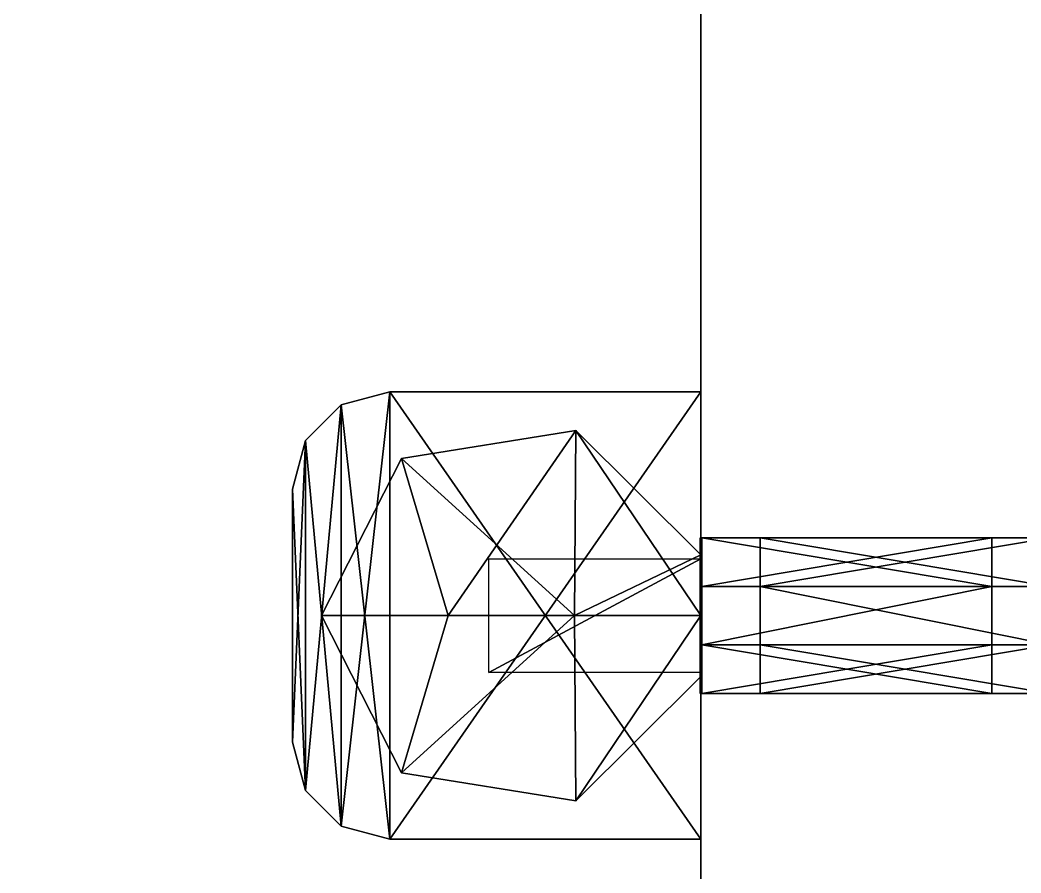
# Model space of a CAD drawing. Extents: x 0 to 4956, y -4930 to 0.
# Drawn here: x 1355 to 1406.5, y -194.8 to -151 of the extents above; entities that cross this region are included whole.
import ezdxf

# ---------------------------------------------------------------- set-up
doc = ezdxf.new("R2010")
doc.units = 0
for name, color, linetype in [('LAYER0', 7, 'CONTINUOUS'), ('LAYER755', 7, 'CONTINUOUS'), ('LAYER756', 7, 'CONTINUOUS'), ('LAYER773', 7, 'CONTINUOUS'), ('LAYER780', 7, 'CONTINUOUS'), ('LAYER781', 254, 'CONTINUOUS'), ('LAYER787', 7, 'CONTINUOUS'), ('LAYER794', 7, 'CONTINUOUS'), ('LAYER795', 254, 'CONTINUOUS'), ('LAYER805', 254, 'CONTINUOUS'), ('LAYER819', 254, 'CONTINUOUS'), ('LAYER87', 9, 'CONTINUOUS')]:
    doc.layers.add(name, color=color, linetype=linetype)

msp = doc.modelspace()

# ---------------------------------------------------------------- linework, layer by layer
at = {"layer": 'LAYER0', "invisible_edges": 1}
for points in [[(4956, 0), (0, -4930), (0, 0), (4956, 0)], [(4956, -4930, 5), (0, 0, 5), (0, -4930, 5), (4956, -4930, 5)], [(0, 0, 5), (4956, -4930, 5), (4956, 0, 5), (0, 0, 5)], [(0, -4930), (4956, 0), (4956, -4930), (0, -4930)]]:
    msp.add_3dface(points, dxfattribs=at)
at = {"layer": 'LAYER755', "invisible_edges": 1}
for points in [[(1390, -120, 104), (1408, -510, 104), (1390, -510, 104), (1390, -120, 104)], [(1408, -510, 104), (1390, -120, 104), (1408, -120, 104), (1408, -510, 104)], [(1408, -120, 760), (1390, -510, 760), (1408, -510, 760), (1408, -120, 760)], [(1390, -510, 760), (1408, -120, 760), (1390, -120, 760), (1390, -510, 760)], [(1390, -510, 760), (1390, -120, 104), (1390, -510, 104), (1390, -510, 760)], [(1390, -120, 104), (1390, -510, 760), (1390, -120, 760), (1390, -120, 104)]]:
    msp.add_3dface(points, dxfattribs=at)
at = {"layer": 'LAYER756', "invisible_edges": 1}
for points in [[(2250, -120, 86), (726, -510, 86), (726, -120, 86), (2250, -120, 86)], [(726, -510, 86), (2250, -120, 86), (2250, -510, 86), (726, -510, 86)], [(2250, -510, 104), (726, -120, 104), (726, -510, 104), (2250, -510, 104)], [(726, -120, 104), (2250, -510, 104), (2250, -120, 104), (726, -120, 104)]]:
    msp.add_3dface(points, dxfattribs=at)
at = {"layer": 'LAYER773', "invisible_edges": 1}
for points in [[(726, -144.6001, 540), (1390, -490, 540), (1390, -144.6001, 540), (726, -144.6001, 540)], [(1390, -490, 540), (726, -144.6001, 540), (726, -490, 540), (1390, -490, 540)], [(726, -490, 522), (1390, -144.6001, 522), (1390, -490, 522), (726, -490, 522)], [(1390, -144.6001, 522), (726, -490, 522), (726, -144.6001, 522), (1390, -144.6001, 522)], [(1390, -144.6001, 522), (1390, -490, 540), (1390, -490, 522), (1390, -144.6001, 522)], [(1390, -490, 540), (1390, -144.6001, 522), (1390, -144.6001, 540), (1390, -490, 540)]]:
    msp.add_3dface(points, dxfattribs=at)
at = {"layer": 'LAYER780'}
for points in [[(1371.5, -170.77, 522), (1374, -170.1001, 522), (1371.5, -170.77, 520.01), (1371.5, -170.77, 522)], [(1371.5, -170.77, 520.01), (1374, -170.1001, 522), (1374, -170.1001, 520.01), (1371.5, -170.77, 520.01)], [(1374, -193.1001, 520.01), (1371.5, -170.77, 520.01), (1374, -170.1001, 520.01), (1374, -193.1001, 520.01)], [(1371.5, -170.77, 522), (1374, -193.1001, 522), (1374, -170.1001, 522), (1371.5, -170.77, 522)], [(1374, -193.1001, 520.01), (1374, -170.1001, 520.01), (1371.5, -192.4302, 520.01), (1374, -193.1001, 520.01)], [(1371.5, -192.4302, 520.01), (1374, -170.1001, 520.01), (1371.5, -170.77, 520.01), (1371.5, -192.4302, 520.01)], [(1374, -193.1001, 522), (1374, -170.1001, 522), (1371.5, -192.4302, 522), (1374, -193.1001, 522)], [(1371.5, -192.4302, 522), (1374, -170.1001, 522), (1371.5, -170.77, 522), (1371.5, -192.4302, 522)], [(1371.5, -170.77, 520.01), (1371.5, -170.77, 522), (1374, -170.1001, 520.01), (1371.5, -170.77, 520.01)], [(1374, -170.1001, 520.01), (1371.5, -170.77, 522), (1374, -170.1001, 522), (1374, -170.1001, 520.01)], [(1390, -193.1001, 520.01), (1374, -193.1001, 520.01), (1390, -170.1001, 520.01), (1390, -193.1001, 520.01)], [(1390, -170.1001, 520.01), (1374, -193.1001, 520.01), (1374, -170.1001, 520.01), (1390, -170.1001, 520.01)], [(1390, -193.1001, 522), (1374, -193.1001, 522), (1390, -170.1001, 522), (1390, -193.1001, 522)], [(1390, -170.1001, 522), (1374, -193.1001, 522), (1374, -170.1001, 522), (1390, -170.1001, 522)], [(1374, -170.1001, 520.01), (1390, -170.1001, 520.01), (1374, -170.1001, 522), (1374, -170.1001, 520.01)], [(1374, -170.1001, 522), (1390, -170.1001, 520.01), (1390, -170.1001, 522), (1374, -170.1001, 522)], [(1374, -170.1001, 520.01), (1390, -170.1001, 520.01), (1374, -193.1001, 520.01), (1374, -170.1001, 520.01)], [(1374, -193.1001, 520.01), (1390, -170.1001, 520.01), (1390, -193.1001, 520.01), (1374, -193.1001, 520.01)], [(1374, -170.1001, 520.01), (1374, -170.1001, 522), (1390, -170.1001, 520.01), (1374, -170.1001, 520.01)], [(1390, -170.1001, 520.01), (1374, -170.1001, 522), (1390, -170.1001, 522), (1390, -170.1001, 520.01)], [(1374, -193.1001, 522), (1390, -193.1001, 522), (1374, -170.1001, 522), (1374, -193.1001, 522)], [(1374, -170.1001, 522), (1390, -193.1001, 522), (1390, -170.1001, 522), (1374, -170.1001, 522)], [(1390, -170.1001, 520.01), (1390, -170.1001, 522), (1390, -193.1001, 520.01), (1390, -170.1001, 520.01)], [(1390, -193.1001, 520.01), (1390, -170.1001, 522), (1390, -193.1001, 522), (1390, -193.1001, 520.01)], [(1390, -193.1001, 520.01), (1390, -193.1001, 522), (1390, -170.1001, 520.01), (1390, -193.1001, 520.01)], [(1390, -170.1001, 520.01), (1390, -193.1001, 522), (1390, -170.1001, 522), (1390, -170.1001, 520.01)], [(1369.67, -172.6001, 522), (1371.5, -170.77, 522), (1369.67, -172.6001, 520.01), (1369.67, -172.6001, 522)], [(1369.67, -172.6001, 520.01), (1371.5, -170.77, 522), (1371.5, -170.77, 520.01), (1369.67, -172.6001, 520.01)], [(1369.67, -172.6001, 520.01), (1371.5, -170.77, 520.01), (1369.67, -190.6001, 520.01), (1369.67, -172.6001, 520.01)], [(1369.67, -190.6001, 520.01), (1371.5, -170.77, 520.01), (1371.5, -192.4302, 520.01), (1369.67, -190.6001, 520.01)], [(1369.67, -172.6001, 522), (1371.5, -192.4302, 522), (1371.5, -170.77, 522), (1369.67, -172.6001, 522)], [(1371.5, -192.4302, 520.01), (1371.5, -170.77, 520.01), (1369.67, -190.6001, 520.01), (1371.5, -192.4302, 520.01)], [(1369.67, -190.6001, 520.01), (1371.5, -170.77, 520.01), (1369.67, -172.6001, 520.01), (1369.67, -190.6001, 520.01)], [(1371.5, -192.4302, 522), (1371.5, -170.77, 522), (1369.67, -190.6001, 522), (1371.5, -192.4302, 522)], [(1369.67, -190.6001, 522), (1371.5, -170.77, 522), (1369.67, -172.6001, 522), (1369.67, -190.6001, 522)], [(1369.67, -172.6001, 520.01), (1369.67, -172.6001, 522), (1371.5, -170.77, 520.01), (1369.67, -172.6001, 520.01)], [(1371.5, -170.77, 520.01), (1369.67, -172.6001, 522), (1371.5, -170.77, 522), (1371.5, -170.77, 520.01)], [(1371.5, -192.4302, 520.01), (1371.5, -170.77, 520.01), (1374, -193.1001, 520.01), (1371.5, -192.4302, 520.01)], [(1371.5, -192.4302, 522), (1374, -193.1001, 522), (1371.5, -170.77, 522), (1371.5, -192.4302, 522)], [(1374.613, -173.5166, 536), (1377, -181.6001, 536), (1383.569, -172.0825, 536), (1374.613, -173.5166, 536)], [(1374.613, -173.5166, 536), (1383.569, -172.0825, 536), (1374.613, -173.5166, 522), (1374.613, -173.5166, 536)], [(1374.613, -173.5166, 522), (1383.569, -172.0825, 536), (1383.569, -172.0825, 522), (1374.613, -173.5166, 522)], [(1383.569, -172.0825, 522), (1383.569, -172.0825, 536), (1374.613, -173.5166, 522), (1383.569, -172.0825, 522)], [(1374.613, -173.5166, 522), (1383.569, -172.0825, 536), (1374.613, -173.5166, 536), (1374.613, -173.5166, 522)], [(1383.5, -181.6001, 536), (1374.613, -173.5166, 536), (1383.569, -172.0825, 536), (1383.5, -181.6001, 536)], [(1383.569, -172.0825, 536), (1377, -181.6001, 536), (1383.5, -181.6001, 536), (1383.569, -172.0825, 536)], [(1383.569, -172.0825, 536), (1383.5, -181.6001, 536), (1390, -178.4775, 536), (1383.569, -172.0825, 536)], [(1383.5, -181.6001, 536), (1383.569, -172.0825, 536), (1390, -181.6001, 536), (1383.5, -181.6001, 536)], [(1383.569, -172.0825, 536), (1390, -178.4775, 536), (1383.569, -172.0825, 522), (1383.569, -172.0825, 536)], [(1383.569, -172.0825, 522), (1390, -178.4775, 536), (1390, -178.4775, 522), (1383.569, -172.0825, 522)], [(1390, -178.4775, 522), (1390, -178.4775, 536), (1383.569, -172.0825, 522), (1390, -178.4775, 522)], [(1383.569, -172.0825, 522), (1390, -178.4775, 536), (1383.569, -172.0825, 536), (1383.569, -172.0825, 522)], [(1390, -181.6001, 536), (1383.569, -172.0825, 536), (1390, -178.4775, 536), (1390, -181.6001, 536)], [(1369, -175.1001, 522), (1369.67, -172.6001, 522), (1369, -175.1001, 520.01), (1369, -175.1001, 522)], [(1369, -175.1001, 520.01), (1369.67, -172.6001, 522), (1369.67, -172.6001, 520.01), (1369, -175.1001, 520.01)], [(1369, -175.1001, 520.01), (1369.67, -172.6001, 520.01), (1369, -188.1001, 520.01), (1369, -175.1001, 520.01)], [(1369, -188.1001, 520.01), (1369.67, -172.6001, 520.01), (1369.67, -190.6001, 520.01), (1369, -188.1001, 520.01)], [(1369, -175.1001, 522), (1369.67, -190.6001, 522), (1369.67, -172.6001, 522), (1369, -175.1001, 522)], [(1369.67, -190.6001, 520.01), (1369.67, -172.6001, 520.01), (1369, -188.1001, 520.01), (1369.67, -190.6001, 520.01)], [(1369, -188.1001, 520.01), (1369.67, -172.6001, 520.01), (1369, -175.1001, 520.01), (1369, -188.1001, 520.01)], [(1369.67, -190.6001, 522), (1369.67, -172.6001, 522), (1369, -188.1001, 522), (1369.67, -190.6001, 522)], [(1369, -188.1001, 522), (1369.67, -172.6001, 522), (1369, -175.1001, 522), (1369, -188.1001, 522)], [(1369, -175.1001, 520.01), (1369, -175.1001, 522), (1369.67, -172.6001, 520.01), (1369, -175.1001, 520.01)], [(1369.67, -172.6001, 520.01), (1369, -175.1001, 522), (1369.67, -172.6001, 522), (1369.67, -172.6001, 520.01)], [(1369.67, -190.6001, 522), (1371.5, -192.4302, 522), (1369.67, -172.6001, 522), (1369.67, -190.6001, 522)], [(1370.5, -181.6001, 536), (1377, -181.6001, 536), (1374.613, -173.5166, 536), (1370.5, -181.6001, 536)], [(1370.5, -181.6001, 536), (1374.613, -173.5166, 536), (1370.5, -181.6001, 522), (1370.5, -181.6001, 536)], [(1370.5, -181.6001, 522), (1374.613, -173.5166, 536), (1374.613, -173.5166, 522), (1370.5, -181.6001, 522)], [(1374.613, -173.5166, 522), (1374.613, -173.5166, 536), (1370.5, -181.6001, 522), (1374.613, -173.5166, 522)], [(1370.5, -181.6001, 522), (1374.613, -173.5166, 536), (1370.5, -181.6001, 536), (1370.5, -181.6001, 522)], [(1377, -181.6001, 536), (1370.5, -181.6001, 536), (1374.613, -173.5166, 536), (1377, -181.6001, 536)], [(1377, -181.6001, 536), (1374.613, -173.5166, 536), (1383.5, -181.6001, 536), (1377, -181.6001, 536)], [(1369, -188.1001, 522), (1369, -188.1001, 520.01), (1369, -175.1001, 522), (1369, -188.1001, 522)], [(1369, -175.1001, 522), (1369, -188.1001, 520.01), (1369, -175.1001, 520.01), (1369, -175.1001, 522)], [(1369, -188.1001, 520.01), (1369, -188.1001, 522), (1369, -175.1001, 520.01), (1369, -188.1001, 520.01)], [(1369, -175.1001, 520.01), (1369, -188.1001, 522), (1369, -175.1001, 522), (1369, -175.1001, 520.01)], [(1369, -188.1001, 522), (1369.67, -190.6001, 522), (1369, -175.1001, 522), (1369, -188.1001, 522)], [(1390, -178.4775, 536), (1383.5, -181.6001, 536), (1390, -181.6001, 536), (1390, -178.4775, 536)], [(1390, -184.7227, 522), (1390, -178.4775, 522), (1390, -184.7227, 536), (1390, -184.7227, 522)], [(1390, -184.7227, 536), (1390, -178.4775, 522), (1390, -178.4775, 536), (1390, -184.7227, 536)], [(1390, -184.7227, 522), (1390, -184.7227, 536), (1390, -178.4775, 522), (1390, -184.7227, 522)], [(1390, -178.4775, 522), (1390, -184.7227, 536), (1390, -178.4775, 536), (1390, -178.4775, 522)], [(1379.092, -178.6802, 520), (1390, -178.6802, 520), (1379.092, -184.52, 520), (1379.092, -178.6802, 520)], [(1379.092, -184.52, 520), (1390, -178.6802, 520), (1390, -184.52, 520), (1379.092, -184.52, 520)], [(1370.5, -181.6001, 536), (1374.613, -189.6836, 536), (1377, -181.6001, 536), (1370.5, -181.6001, 536)], [(1370.5, -181.6001, 522), (1374.613, -189.6836, 522), (1370.5, -181.6001, 536), (1370.5, -181.6001, 522)], [(1370.5, -181.6001, 536), (1374.613, -189.6836, 522), (1374.613, -189.6836, 536), (1370.5, -181.6001, 536)], [(1370.5, -181.6001, 522), (1370.5, -181.6001, 536), (1374.613, -189.6836, 522), (1370.5, -181.6001, 522)], [(1374.613, -189.6836, 522), (1370.5, -181.6001, 536), (1374.613, -189.6836, 536), (1374.613, -189.6836, 522)], [(1377, -181.6001, 536), (1370.5, -181.6001, 536), (1374.613, -189.6836, 536), (1377, -181.6001, 536)], [(1377, -181.6001, 536), (1374.613, -189.6836, 536), (1383.5, -181.6001, 536), (1377, -181.6001, 536)], [(1383.5, -181.6001, 536), (1374.613, -189.6836, 536), (1383.569, -191.1177, 536), (1383.5, -181.6001, 536)], [(1377, -181.6001, 536), (1374.613, -189.6836, 536), (1383.5, -181.6001, 536), (1377, -181.6001, 536)], [(1383.5, -181.6001, 536), (1374.613, -189.6836, 536), (1383.569, -191.1177, 536), (1383.5, -181.6001, 536)], [(1383.5, -181.6001, 536), (1383.569, -191.1177, 536), (1390, -181.6001, 536), (1383.5, -181.6001, 536)], [(1383.5, -181.6001, 536), (1383.569, -191.1177, 536), (1390, -181.6001, 536), (1383.5, -181.6001, 536)], [(1390, -181.6001, 536), (1383.569, -191.1177, 536), (1390, -184.7227, 536), (1390, -181.6001, 536)], [(1390, -181.6001, 536), (1383.569, -191.1177, 536), (1390, -184.7227, 536), (1390, -181.6001, 536)], [(1390, -184.7227, 522), (1390, -184.7227, 536), (1383.569, -191.1177, 522), (1390, -184.7227, 522)], [(1383.569, -191.1177, 522), (1390, -184.7227, 536), (1383.569, -191.1177, 536), (1383.569, -191.1177, 522)], [(1383.569, -191.1177, 522), (1383.569, -191.1177, 536), (1390, -184.7227, 522), (1383.569, -191.1177, 522)], [(1390, -184.7227, 522), (1383.569, -191.1177, 536), (1390, -184.7227, 536), (1390, -184.7227, 522)], [(1369, -188.1001, 520.01), (1369.67, -190.6001, 520.01), (1369, -188.1001, 522), (1369, -188.1001, 520.01)], [(1369, -188.1001, 522), (1369.67, -190.6001, 520.01), (1369.67, -190.6001, 522), (1369, -188.1001, 522)], [(1369, -188.1001, 520.01), (1369, -188.1001, 522), (1369.67, -190.6001, 520.01), (1369, -188.1001, 520.01)], [(1369.67, -190.6001, 520.01), (1369, -188.1001, 522), (1369.67, -190.6001, 522), (1369.67, -190.6001, 520.01)], [(1374.613, -189.6836, 522), (1383.569, -191.1177, 522), (1374.613, -189.6836, 536), (1374.613, -189.6836, 522)], [(1374.613, -189.6836, 536), (1383.569, -191.1177, 522), (1383.569, -191.1177, 536), (1374.613, -189.6836, 536)], [(1374.613, -189.6836, 522), (1374.613, -189.6836, 536), (1383.569, -191.1177, 522), (1374.613, -189.6836, 522)], [(1383.569, -191.1177, 522), (1374.613, -189.6836, 536), (1383.569, -191.1177, 536), (1383.569, -191.1177, 522)], [(1369.67, -190.6001, 520.01), (1371.5, -192.4302, 520.01), (1369.67, -190.6001, 522), (1369.67, -190.6001, 520.01)], [(1369.67, -190.6001, 522), (1371.5, -192.4302, 520.01), (1371.5, -192.4302, 522), (1369.67, -190.6001, 522)], [(1369.67, -190.6001, 520.01), (1369.67, -190.6001, 522), (1371.5, -192.4302, 520.01), (1369.67, -190.6001, 520.01)], [(1371.5, -192.4302, 520.01), (1369.67, -190.6001, 522), (1371.5, -192.4302, 522), (1371.5, -192.4302, 520.01)], [(1371.5, -192.4302, 520.01), (1374, -193.1001, 520.01), (1371.5, -192.4302, 522), (1371.5, -192.4302, 520.01)], [(1371.5, -192.4302, 522), (1374, -193.1001, 520.01), (1374, -193.1001, 522), (1371.5, -192.4302, 522)], [(1371.5, -192.4302, 520.01), (1371.5, -192.4302, 522), (1374, -193.1001, 520.01), (1371.5, -192.4302, 520.01)], [(1374, -193.1001, 520.01), (1371.5, -192.4302, 522), (1374, -193.1001, 522), (1374, -193.1001, 520.01)], [(1390, -193.1001, 520.01), (1390, -193.1001, 522), (1374, -193.1001, 520.01), (1390, -193.1001, 520.01)], [(1374, -193.1001, 520.01), (1390, -193.1001, 522), (1374, -193.1001, 522), (1374, -193.1001, 520.01)], [(1374, -193.1001, 522), (1374, -193.1001, 520.01), (1390, -193.1001, 522), (1374, -193.1001, 522)], [(1390, -193.1001, 522), (1374, -193.1001, 520.01), (1390, -193.1001, 520.01), (1390, -193.1001, 522)]]:
    msp.add_3dface(points, dxfattribs=at)
at = {"layer": 'LAYER781'}
for points in [[(1390.05, -180.1001, 530.8301), (1390.05, -177.6001, 527.5), (1389.95, -180.1001, 530.8301), (1390.05, -180.1001, 530.8301)], [(1389.95, -180.1001, 530.8301), (1390.05, -177.6001, 527.5), (1389.95, -177.6001, 527.5), (1389.95, -180.1001, 530.8301)], [(1390.05, -177.6001, 527.5), (1390.05, -180.1001, 524.1699), (1389.95, -177.6001, 527.5), (1390.05, -177.6001, 527.5)], [(1389.95, -177.6001, 527.5), (1390.05, -180.1001, 524.1699), (1389.95, -180.1001, 524.1699), (1389.95, -177.6001, 527.5)], [(1389.95, -177.6001, 531.5), (1389.95, -177.6001, 523.5), (1389.95, -185.6001, 531.5), (1389.95, -177.6001, 531.5)], [(1389.95, -185.6001, 531.5), (1389.95, -177.6001, 523.5), (1389.95, -185.6001, 523.5), (1389.95, -185.6001, 531.5)], [(1390.05, -185.6001, 523.5), (1389.95, -185.6001, 523.5), (1390.05, -177.6001, 523.5), (1390.05, -185.6001, 523.5)], [(1390.05, -177.6001, 523.5), (1389.95, -185.6001, 523.5), (1389.95, -177.6001, 523.5), (1390.05, -177.6001, 523.5)], [(1390.05, -177.6001, 531.5), (1389.95, -177.6001, 531.5), (1390.05, -185.6001, 531.5), (1390.05, -177.6001, 531.5)], [(1390.05, -185.6001, 531.5), (1389.95, -177.6001, 531.5), (1389.95, -185.6001, 531.5), (1390.05, -185.6001, 531.5)], [(1389.95, -177.6001, 523.5), (1389.95, -177.6001, 531.5), (1390.05, -177.6001, 523.5), (1389.95, -177.6001, 523.5)], [(1390.05, -177.6001, 523.5), (1389.95, -177.6001, 531.5), (1390.05, -177.6001, 531.5), (1390.05, -177.6001, 523.5)], [(1404.95, -180.1001, 530.8301), (1404.95, -177.6001, 527.5), (1390.05, -180.1001, 530.8301), (1404.95, -180.1001, 530.8301)], [(1390.05, -180.1001, 530.8301), (1404.95, -177.6001, 527.5), (1390.05, -177.6001, 527.5), (1390.05, -180.1001, 530.8301)], [(1404.95, -177.6001, 527.5), (1404.95, -180.1001, 524.1699), (1390.05, -177.6001, 527.5), (1404.95, -177.6001, 527.5)], [(1390.05, -177.6001, 527.5), (1404.95, -180.1001, 524.1699), (1390.05, -180.1001, 524.1699), (1390.05, -177.6001, 527.5)], [(1390.05, -185.6001, 531.5), (1390.05, -185.6001, 523.5), (1390.05, -177.6001, 531.5), (1390.05, -185.6001, 531.5)], [(1390.05, -177.6001, 531.5), (1390.05, -185.6001, 523.5), (1390.05, -177.6001, 523.5), (1390.05, -177.6001, 531.5)], [(1404.95, -180.1001, 530.8301), (1404.95, -185.6001, 527.5), (1404.95, -177.6001, 527.5), (1404.95, -180.1001, 530.8301)], [(1404.95, -185.6001, 527.5), (1404.95, -183.1001, 524.1699), (1404.95, -177.6001, 527.5), (1404.95, -185.6001, 527.5)], [(1404.95, -177.6001, 527.5), (1404.95, -183.1001, 524.1699), (1404.95, -180.1001, 524.1699), (1404.95, -177.6001, 527.5)], [(1389.95, -183.1001, 530.8301), (1390.05, -183.1001, 530.8301), (1389.95, -180.1001, 530.8301), (1389.95, -183.1001, 530.8301)], [(1389.95, -180.1001, 530.8301), (1390.05, -183.1001, 530.8301), (1390.05, -180.1001, 530.8301), (1389.95, -180.1001, 530.8301)], [(1390.05, -183.1001, 524.1699), (1389.95, -183.1001, 524.1699), (1390.05, -180.1001, 524.1699), (1390.05, -183.1001, 524.1699)], [(1390.05, -180.1001, 524.1699), (1389.95, -183.1001, 524.1699), (1389.95, -180.1001, 524.1699), (1390.05, -180.1001, 524.1699)], [(1390.05, -180.1001, 530.8301), (1390.05, -183.1001, 530.8301), (1404.95, -180.1001, 530.8301), (1390.05, -180.1001, 530.8301)], [(1404.95, -180.1001, 530.8301), (1390.05, -183.1001, 530.8301), (1404.95, -183.1001, 530.8301), (1404.95, -180.1001, 530.8301)], [(1404.95, -183.1001, 524.1699), (1390.05, -183.1001, 524.1699), (1404.95, -180.1001, 524.1699), (1404.95, -183.1001, 524.1699)], [(1404.95, -180.1001, 524.1699), (1390.05, -183.1001, 524.1699), (1390.05, -180.1001, 524.1699), (1404.95, -180.1001, 524.1699)], [(1404.95, -183.1001, 530.8301), (1404.95, -185.6001, 527.5), (1404.95, -180.1001, 530.8301), (1404.95, -183.1001, 530.8301)], [(1389.95, -183.1001, 530.8301), (1389.95, -185.6001, 527.5), (1390.05, -183.1001, 530.8301), (1389.95, -183.1001, 530.8301)], [(1390.05, -183.1001, 530.8301), (1389.95, -185.6001, 527.5), (1390.05, -185.6001, 527.5), (1390.05, -183.1001, 530.8301)], [(1389.95, -185.6001, 527.5), (1389.95, -183.1001, 524.1699), (1390.05, -185.6001, 527.5), (1389.95, -185.6001, 527.5)], [(1390.05, -185.6001, 527.5), (1389.95, -183.1001, 524.1699), (1390.05, -183.1001, 524.1699), (1390.05, -185.6001, 527.5)], [(1390.05, -183.1001, 530.8301), (1390.05, -185.6001, 527.5), (1404.95, -183.1001, 530.8301), (1390.05, -183.1001, 530.8301)], [(1404.95, -183.1001, 530.8301), (1390.05, -185.6001, 527.5), (1404.95, -185.6001, 527.5), (1404.95, -183.1001, 530.8301)], [(1390.05, -185.6001, 527.5), (1390.05, -183.1001, 524.1699), (1404.95, -185.6001, 527.5), (1390.05, -185.6001, 527.5)], [(1404.95, -185.6001, 527.5), (1390.05, -183.1001, 524.1699), (1404.95, -183.1001, 524.1699), (1404.95, -185.6001, 527.5)], [(1389.95, -185.6001, 531.5), (1389.95, -185.6001, 523.5), (1390.05, -185.6001, 531.5), (1389.95, -185.6001, 531.5)], [(1390.05, -185.6001, 531.5), (1389.95, -185.6001, 523.5), (1390.05, -185.6001, 523.5), (1390.05, -185.6001, 531.5)]]:
    msp.add_3dface(points, dxfattribs=at)
at = {"layer": 'LAYER787', "invisible_edges": 1}
for points in [[(726, -144.6001, 322), (1390, -490, 322), (1390, -144.6001, 322), (726, -144.6001, 322)], [(1390, -490, 322), (726, -144.6001, 322), (726, -490, 322), (1390, -490, 322)], [(726, -490, 304), (1390, -144.6001, 304), (1390, -490, 304), (726, -490, 304)], [(1390, -144.6001, 304), (726, -490, 304), (726, -144.6001, 304), (1390, -144.6001, 304)], [(1390, -144.6001, 304), (1390, -490, 322), (1390, -490, 304), (1390, -144.6001, 304)], [(1390, -490, 322), (1390, -144.6001, 304), (1390, -144.6001, 322), (1390, -490, 322)]]:
    msp.add_3dface(points, dxfattribs=at)
at = {"layer": 'LAYER794'}
for points in [[(1371.5, -170.77, 304), (1374, -170.1001, 304), (1371.5, -170.77, 302.01), (1371.5, -170.77, 304)], [(1371.5, -170.77, 302.01), (1374, -170.1001, 304), (1374, -170.1001, 302.01), (1371.5, -170.77, 302.01)], [(1374, -193.1001, 302.01), (1371.5, -170.77, 302.01), (1374, -170.1001, 302.01), (1374, -193.1001, 302.01)], [(1371.5, -170.77, 304), (1374, -193.1001, 304), (1374, -170.1001, 304), (1371.5, -170.77, 304)], [(1374, -193.1001, 302.01), (1374, -170.1001, 302.01), (1371.5, -192.4302, 302.01), (1374, -193.1001, 302.01)], [(1371.5, -192.4302, 302.01), (1374, -170.1001, 302.01), (1371.5, -170.77, 302.01), (1371.5, -192.4302, 302.01)], [(1374, -193.1001, 304), (1374, -170.1001, 304), (1371.5, -192.4302, 304), (1374, -193.1001, 304)], [(1371.5, -192.4302, 304), (1374, -170.1001, 304), (1371.5, -170.77, 304), (1371.5, -192.4302, 304)], [(1371.5, -170.77, 302.01), (1371.5, -170.77, 304), (1374, -170.1001, 302.01), (1371.5, -170.77, 302.01)], [(1374, -170.1001, 302.01), (1371.5, -170.77, 304), (1374, -170.1001, 304), (1374, -170.1001, 302.01)], [(1390, -193.1001, 302.01), (1374, -193.1001, 302.01), (1390, -170.1001, 302.01), (1390, -193.1001, 302.01)], [(1390, -170.1001, 302.01), (1374, -193.1001, 302.01), (1374, -170.1001, 302.01), (1390, -170.1001, 302.01)], [(1390, -193.1001, 304), (1374, -193.1001, 304), (1390, -170.1001, 304), (1390, -193.1001, 304)], [(1390, -170.1001, 304), (1374, -193.1001, 304), (1374, -170.1001, 304), (1390, -170.1001, 304)], [(1374, -170.1001, 302.01), (1390, -170.1001, 302.01), (1374, -170.1001, 304), (1374, -170.1001, 302.01)], [(1374, -170.1001, 304), (1390, -170.1001, 302.01), (1390, -170.1001, 304), (1374, -170.1001, 304)], [(1374, -170.1001, 302.01), (1390, -170.1001, 302.01), (1374, -193.1001, 302.01), (1374, -170.1001, 302.01)], [(1374, -193.1001, 302.01), (1390, -170.1001, 302.01), (1390, -193.1001, 302.01), (1374, -193.1001, 302.01)], [(1374, -170.1001, 302.01), (1374, -170.1001, 304), (1390, -170.1001, 302.01), (1374, -170.1001, 302.01)], [(1390, -170.1001, 302.01), (1374, -170.1001, 304), (1390, -170.1001, 304), (1390, -170.1001, 302.01)], [(1374, -193.1001, 304), (1390, -193.1001, 304), (1374, -170.1001, 304), (1374, -193.1001, 304)], [(1374, -170.1001, 304), (1390, -193.1001, 304), (1390, -170.1001, 304), (1374, -170.1001, 304)], [(1390, -170.1001, 302.01), (1390, -170.1001, 304), (1390, -193.1001, 302.01), (1390, -170.1001, 302.01)], [(1390, -193.1001, 302.01), (1390, -170.1001, 304), (1390, -193.1001, 304), (1390, -193.1001, 302.01)], [(1390, -193.1001, 302.01), (1390, -193.1001, 304), (1390, -170.1001, 302.01), (1390, -193.1001, 302.01)], [(1390, -170.1001, 302.01), (1390, -193.1001, 304), (1390, -170.1001, 304), (1390, -170.1001, 302.01)], [(1369.67, -172.6001, 304), (1371.5, -170.77, 304), (1369.67, -172.6001, 302.01), (1369.67, -172.6001, 304)], [(1369.67, -172.6001, 302.01), (1371.5, -170.77, 304), (1371.5, -170.77, 302.01), (1369.67, -172.6001, 302.01)], [(1369.67, -172.6001, 302.01), (1371.5, -170.77, 302.01), (1369.67, -190.6001, 302.01), (1369.67, -172.6001, 302.01)], [(1369.67, -190.6001, 302.01), (1371.5, -170.77, 302.01), (1371.5, -192.4302, 302.01), (1369.67, -190.6001, 302.01)], [(1369.67, -172.6001, 304), (1371.5, -192.4302, 304), (1371.5, -170.77, 304), (1369.67, -172.6001, 304)], [(1371.5, -192.4302, 302.01), (1371.5, -170.77, 302.01), (1369.67, -190.6001, 302.01), (1371.5, -192.4302, 302.01)], [(1369.67, -190.6001, 302.01), (1371.5, -170.77, 302.01), (1369.67, -172.6001, 302.01), (1369.67, -190.6001, 302.01)], [(1371.5, -192.4302, 304), (1371.5, -170.77, 304), (1369.67, -190.6001, 304), (1371.5, -192.4302, 304)], [(1369.67, -190.6001, 304), (1371.5, -170.77, 304), (1369.67, -172.6001, 304), (1369.67, -190.6001, 304)], [(1369.67, -172.6001, 302.01), (1369.67, -172.6001, 304), (1371.5, -170.77, 302.01), (1369.67, -172.6001, 302.01)], [(1371.5, -170.77, 302.01), (1369.67, -172.6001, 304), (1371.5, -170.77, 304), (1371.5, -170.77, 302.01)], [(1371.5, -192.4302, 302.01), (1371.5, -170.77, 302.01), (1374, -193.1001, 302.01), (1371.5, -192.4302, 302.01)], [(1371.5, -192.4302, 304), (1374, -193.1001, 304), (1371.5, -170.77, 304), (1371.5, -192.4302, 304)], [(1374.613, -173.5166, 318), (1377, -181.6001, 318), (1383.569, -172.0825, 318), (1374.613, -173.5166, 318)], [(1374.613, -173.5166, 318), (1383.569, -172.0825, 318), (1374.613, -173.5166, 304), (1374.613, -173.5166, 318)], [(1374.613, -173.5166, 304), (1383.569, -172.0825, 318), (1383.569, -172.0825, 304), (1374.613, -173.5166, 304)], [(1383.569, -172.0825, 304), (1383.569, -172.0825, 318), (1374.613, -173.5166, 304), (1383.569, -172.0825, 304)], [(1374.613, -173.5166, 304), (1383.569, -172.0825, 318), (1374.613, -173.5166, 318), (1374.613, -173.5166, 304)], [(1383.5, -181.6001, 318), (1374.613, -173.5166, 318), (1383.569, -172.0825, 318), (1383.5, -181.6001, 318)], [(1383.569, -172.0825, 318), (1377, -181.6001, 318), (1383.5, -181.6001, 318), (1383.569, -172.0825, 318)], [(1383.569, -172.0825, 318), (1383.5, -181.6001, 318), (1390, -178.4775, 318), (1383.569, -172.0825, 318)], [(1383.5, -181.6001, 318), (1383.569, -172.0825, 318), (1390, -181.6001, 318), (1383.5, -181.6001, 318)], [(1383.569, -172.0825, 318), (1390, -178.4775, 318), (1383.569, -172.0825, 304), (1383.569, -172.0825, 318)], [(1383.569, -172.0825, 304), (1390, -178.4775, 318), (1390, -178.4775, 304), (1383.569, -172.0825, 304)], [(1390, -178.4775, 304), (1390, -178.4775, 318), (1383.569, -172.0825, 304), (1390, -178.4775, 304)], [(1383.569, -172.0825, 304), (1390, -178.4775, 318), (1383.569, -172.0825, 318), (1383.569, -172.0825, 304)], [(1390, -181.6001, 318), (1383.569, -172.0825, 318), (1390, -178.4775, 318), (1390, -181.6001, 318)], [(1369, -175.1001, 304), (1369.67, -172.6001, 304), (1369, -175.1001, 302.01), (1369, -175.1001, 304)], [(1369, -175.1001, 302.01), (1369.67, -172.6001, 304), (1369.67, -172.6001, 302.01), (1369, -175.1001, 302.01)], [(1369, -175.1001, 302.01), (1369.67, -172.6001, 302.01), (1369, -188.1001, 302.01), (1369, -175.1001, 302.01)], [(1369, -188.1001, 302.01), (1369.67, -172.6001, 302.01), (1369.67, -190.6001, 302.01), (1369, -188.1001, 302.01)], [(1369, -175.1001, 304), (1369.67, -190.6001, 304), (1369.67, -172.6001, 304), (1369, -175.1001, 304)], [(1369.67, -190.6001, 302.01), (1369.67, -172.6001, 302.01), (1369, -188.1001, 302.01), (1369.67, -190.6001, 302.01)], [(1369, -188.1001, 302.01), (1369.67, -172.6001, 302.01), (1369, -175.1001, 302.01), (1369, -188.1001, 302.01)], [(1369.67, -190.6001, 304), (1369.67, -172.6001, 304), (1369, -188.1001, 304), (1369.67, -190.6001, 304)], [(1369, -188.1001, 304), (1369.67, -172.6001, 304), (1369, -175.1001, 304), (1369, -188.1001, 304)], [(1369, -175.1001, 302.01), (1369, -175.1001, 304), (1369.67, -172.6001, 302.01), (1369, -175.1001, 302.01)], [(1369.67, -172.6001, 302.01), (1369, -175.1001, 304), (1369.67, -172.6001, 304), (1369.67, -172.6001, 302.01)], [(1369.67, -190.6001, 304), (1371.5, -192.4302, 304), (1369.67, -172.6001, 304), (1369.67, -190.6001, 304)], [(1370.5, -181.6001, 318), (1377, -181.6001, 318), (1374.613, -173.5166, 318), (1370.5, -181.6001, 318)], [(1370.5, -181.6001, 318), (1374.613, -173.5166, 318), (1370.5, -181.6001, 304), (1370.5, -181.6001, 318)], [(1370.5, -181.6001, 304), (1374.613, -173.5166, 318), (1374.613, -173.5166, 304), (1370.5, -181.6001, 304)], [(1374.613, -173.5166, 304), (1374.613, -173.5166, 318), (1370.5, -181.6001, 304), (1374.613, -173.5166, 304)], [(1370.5, -181.6001, 304), (1374.613, -173.5166, 318), (1370.5, -181.6001, 318), (1370.5, -181.6001, 304)], [(1377, -181.6001, 318), (1370.5, -181.6001, 318), (1374.613, -173.5166, 318), (1377, -181.6001, 318)], [(1377, -181.6001, 318), (1374.613, -173.5166, 318), (1383.5, -181.6001, 318), (1377, -181.6001, 318)], [(1369, -188.1001, 304), (1369, -188.1001, 302.01), (1369, -175.1001, 304), (1369, -188.1001, 304)], [(1369, -175.1001, 304), (1369, -188.1001, 302.01), (1369, -175.1001, 302.01), (1369, -175.1001, 304)], [(1369, -188.1001, 302.01), (1369, -188.1001, 304), (1369, -175.1001, 302.01), (1369, -188.1001, 302.01)], [(1369, -175.1001, 302.01), (1369, -188.1001, 304), (1369, -175.1001, 304), (1369, -175.1001, 302.01)], [(1369, -188.1001, 304), (1369.67, -190.6001, 304), (1369, -175.1001, 304), (1369, -188.1001, 304)], [(1390, -178.4775, 318), (1383.5, -181.6001, 318), (1390, -181.6001, 318), (1390, -178.4775, 318)], [(1390, -184.7227, 304), (1390, -178.4775, 304), (1390, -184.7227, 318), (1390, -184.7227, 304)], [(1390, -184.7227, 318), (1390, -178.4775, 304), (1390, -178.4775, 318), (1390, -184.7227, 318)], [(1390, -184.7227, 304), (1390, -184.7227, 318), (1390, -178.4775, 304), (1390, -184.7227, 304)], [(1390, -178.4775, 304), (1390, -184.7227, 318), (1390, -178.4775, 318), (1390, -178.4775, 304)], [(1379.092, -178.6802, 302), (1390, -178.6802, 302), (1379.092, -184.52, 302), (1379.092, -178.6802, 302)], [(1379.092, -184.52, 302), (1390, -178.6802, 302), (1390, -184.52, 302), (1379.092, -184.52, 302)], [(1370.5, -181.6001, 318), (1374.613, -189.6836, 318), (1377, -181.6001, 318), (1370.5, -181.6001, 318)], [(1370.5, -181.6001, 304), (1374.613, -189.6836, 304), (1370.5, -181.6001, 318), (1370.5, -181.6001, 304)], [(1370.5, -181.6001, 318), (1374.613, -189.6836, 304), (1374.613, -189.6836, 318), (1370.5, -181.6001, 318)], [(1370.5, -181.6001, 304), (1370.5, -181.6001, 318), (1374.613, -189.6836, 304), (1370.5, -181.6001, 304)], [(1374.613, -189.6836, 304), (1370.5, -181.6001, 318), (1374.613, -189.6836, 318), (1374.613, -189.6836, 304)], [(1377, -181.6001, 318), (1370.5, -181.6001, 318), (1374.613, -189.6836, 318), (1377, -181.6001, 318)], [(1377, -181.6001, 318), (1374.613, -189.6836, 318), (1383.5, -181.6001, 318), (1377, -181.6001, 318)], [(1383.5, -181.6001, 318), (1374.613, -189.6836, 318), (1383.569, -191.1177, 318), (1383.5, -181.6001, 318)], [(1377, -181.6001, 318), (1374.613, -189.6836, 318), (1383.5, -181.6001, 318), (1377, -181.6001, 318)], [(1383.5, -181.6001, 318), (1374.613, -189.6836, 318), (1383.569, -191.1177, 318), (1383.5, -181.6001, 318)], [(1383.5, -181.6001, 318), (1383.569, -191.1177, 318), (1390, -181.6001, 318), (1383.5, -181.6001, 318)], [(1383.5, -181.6001, 318), (1383.569, -191.1177, 318), (1390, -181.6001, 318), (1383.5, -181.6001, 318)], [(1390, -181.6001, 318), (1383.569, -191.1177, 318), (1390, -184.7227, 318), (1390, -181.6001, 318)], [(1390, -181.6001, 318), (1383.569, -191.1177, 318), (1390, -184.7227, 318), (1390, -181.6001, 318)], [(1390, -184.7227, 304), (1390, -184.7227, 318), (1383.569, -191.1177, 304), (1390, -184.7227, 304)], [(1383.569, -191.1177, 304), (1390, -184.7227, 318), (1383.569, -191.1177, 318), (1383.569, -191.1177, 304)], [(1383.569, -191.1177, 304), (1383.569, -191.1177, 318), (1390, -184.7227, 304), (1383.569, -191.1177, 304)], [(1390, -184.7227, 304), (1383.569, -191.1177, 318), (1390, -184.7227, 318), (1390, -184.7227, 304)], [(1369, -188.1001, 302.01), (1369.67, -190.6001, 302.01), (1369, -188.1001, 304), (1369, -188.1001, 302.01)], [(1369, -188.1001, 304), (1369.67, -190.6001, 302.01), (1369.67, -190.6001, 304), (1369, -188.1001, 304)], [(1369, -188.1001, 302.01), (1369, -188.1001, 304), (1369.67, -190.6001, 302.01), (1369, -188.1001, 302.01)], [(1369.67, -190.6001, 302.01), (1369, -188.1001, 304), (1369.67, -190.6001, 304), (1369.67, -190.6001, 302.01)], [(1374.613, -189.6836, 304), (1383.569, -191.1177, 304), (1374.613, -189.6836, 318), (1374.613, -189.6836, 304)], [(1374.613, -189.6836, 318), (1383.569, -191.1177, 304), (1383.569, -191.1177, 318), (1374.613, -189.6836, 318)], [(1374.613, -189.6836, 304), (1374.613, -189.6836, 318), (1383.569, -191.1177, 304), (1374.613, -189.6836, 304)], [(1383.569, -191.1177, 304), (1374.613, -189.6836, 318), (1383.569, -191.1177, 318), (1383.569, -191.1177, 304)], [(1369.67, -190.6001, 302.01), (1371.5, -192.4302, 302.01), (1369.67, -190.6001, 304), (1369.67, -190.6001, 302.01)], [(1369.67, -190.6001, 304), (1371.5, -192.4302, 302.01), (1371.5, -192.4302, 304), (1369.67, -190.6001, 304)], [(1369.67, -190.6001, 302.01), (1369.67, -190.6001, 304), (1371.5, -192.4302, 302.01), (1369.67, -190.6001, 302.01)], [(1371.5, -192.4302, 302.01), (1369.67, -190.6001, 304), (1371.5, -192.4302, 304), (1371.5, -192.4302, 302.01)], [(1371.5, -192.4302, 302.01), (1374, -193.1001, 302.01), (1371.5, -192.4302, 304), (1371.5, -192.4302, 302.01)], [(1371.5, -192.4302, 304), (1374, -193.1001, 302.01), (1374, -193.1001, 304), (1371.5, -192.4302, 304)], [(1371.5, -192.4302, 302.01), (1371.5, -192.4302, 304), (1374, -193.1001, 302.01), (1371.5, -192.4302, 302.01)], [(1374, -193.1001, 302.01), (1371.5, -192.4302, 304), (1374, -193.1001, 304), (1374, -193.1001, 302.01)], [(1390, -193.1001, 302.01), (1390, -193.1001, 304), (1374, -193.1001, 302.01), (1390, -193.1001, 302.01)], [(1374, -193.1001, 302.01), (1390, -193.1001, 304), (1374, -193.1001, 304), (1374, -193.1001, 302.01)], [(1374, -193.1001, 304), (1374, -193.1001, 302.01), (1390, -193.1001, 304), (1374, -193.1001, 304)], [(1390, -193.1001, 304), (1374, -193.1001, 302.01), (1390, -193.1001, 302.01), (1390, -193.1001, 304)]]:
    msp.add_3dface(points, dxfattribs=at)
at = {"layer": 'LAYER795'}
for points in [[(1390.05, -180.1001, 312.8301), (1390.05, -177.6001, 309.5), (1389.95, -180.1001, 312.8301), (1390.05, -180.1001, 312.8301)], [(1389.95, -180.1001, 312.8301), (1390.05, -177.6001, 309.5), (1389.95, -177.6001, 309.5), (1389.95, -180.1001, 312.8301)], [(1390.05, -177.6001, 309.5), (1390.05, -180.1001, 306.1699), (1389.95, -177.6001, 309.5), (1390.05, -177.6001, 309.5)], [(1389.95, -177.6001, 309.5), (1390.05, -180.1001, 306.1699), (1389.95, -180.1001, 306.1699), (1389.95, -177.6001, 309.5)], [(1389.95, -177.6001, 313.5), (1389.95, -177.6001, 305.5), (1389.95, -185.6001, 313.5), (1389.95, -177.6001, 313.5)], [(1389.95, -185.6001, 313.5), (1389.95, -177.6001, 305.5), (1389.95, -185.6001, 305.5), (1389.95, -185.6001, 313.5)], [(1390.05, -185.6001, 305.5), (1389.95, -185.6001, 305.5), (1390.05, -177.6001, 305.5), (1390.05, -185.6001, 305.5)], [(1390.05, -177.6001, 305.5), (1389.95, -185.6001, 305.5), (1389.95, -177.6001, 305.5), (1390.05, -177.6001, 305.5)], [(1390.05, -177.6001, 313.5), (1389.95, -177.6001, 313.5), (1390.05, -185.6001, 313.5), (1390.05, -177.6001, 313.5)], [(1390.05, -185.6001, 313.5), (1389.95, -177.6001, 313.5), (1389.95, -185.6001, 313.5), (1390.05, -185.6001, 313.5)], [(1389.95, -177.6001, 305.5), (1389.95, -177.6001, 313.5), (1390.05, -177.6001, 305.5), (1389.95, -177.6001, 305.5)], [(1390.05, -177.6001, 305.5), (1389.95, -177.6001, 313.5), (1390.05, -177.6001, 313.5), (1390.05, -177.6001, 305.5)], [(1404.95, -180.1001, 312.8301), (1404.95, -177.6001, 309.5), (1390.05, -180.1001, 312.8301), (1404.95, -180.1001, 312.8301)], [(1390.05, -180.1001, 312.8301), (1404.95, -177.6001, 309.5), (1390.05, -177.6001, 309.5), (1390.05, -180.1001, 312.8301)], [(1404.95, -177.6001, 309.5), (1404.95, -180.1001, 306.1699), (1390.05, -177.6001, 309.5), (1404.95, -177.6001, 309.5)], [(1390.05, -177.6001, 309.5), (1404.95, -180.1001, 306.1699), (1390.05, -180.1001, 306.1699), (1390.05, -177.6001, 309.5)], [(1390.05, -185.6001, 313.5), (1390.05, -185.6001, 305.5), (1390.05, -177.6001, 313.5), (1390.05, -185.6001, 313.5)], [(1390.05, -177.6001, 313.5), (1390.05, -185.6001, 305.5), (1390.05, -177.6001, 305.5), (1390.05, -177.6001, 313.5)], [(1404.95, -180.1001, 312.8301), (1404.95, -185.6001, 309.5), (1404.95, -177.6001, 309.5), (1404.95, -180.1001, 312.8301)], [(1404.95, -185.6001, 309.5), (1404.95, -183.1001, 306.1699), (1404.95, -177.6001, 309.5), (1404.95, -185.6001, 309.5)], [(1404.95, -177.6001, 309.5), (1404.95, -183.1001, 306.1699), (1404.95, -180.1001, 306.1699), (1404.95, -177.6001, 309.5)], [(1389.95, -183.1001, 312.8301), (1390.05, -183.1001, 312.8301), (1389.95, -180.1001, 312.8301), (1389.95, -183.1001, 312.8301)], [(1389.95, -180.1001, 312.8301), (1390.05, -183.1001, 312.8301), (1390.05, -180.1001, 312.8301), (1389.95, -180.1001, 312.8301)], [(1390.05, -183.1001, 306.1699), (1389.95, -183.1001, 306.1699), (1390.05, -180.1001, 306.1699), (1390.05, -183.1001, 306.1699)], [(1390.05, -180.1001, 306.1699), (1389.95, -183.1001, 306.1699), (1389.95, -180.1001, 306.1699), (1390.05, -180.1001, 306.1699)], [(1390.05, -180.1001, 312.8301), (1390.05, -183.1001, 312.8301), (1404.95, -180.1001, 312.8301), (1390.05, -180.1001, 312.8301)], [(1404.95, -180.1001, 312.8301), (1390.05, -183.1001, 312.8301), (1404.95, -183.1001, 312.8301), (1404.95, -180.1001, 312.8301)], [(1404.95, -183.1001, 306.1699), (1390.05, -183.1001, 306.1699), (1404.95, -180.1001, 306.1699), (1404.95, -183.1001, 306.1699)], [(1404.95, -180.1001, 306.1699), (1390.05, -183.1001, 306.1699), (1390.05, -180.1001, 306.1699), (1404.95, -180.1001, 306.1699)], [(1404.95, -183.1001, 312.8301), (1404.95, -185.6001, 309.5), (1404.95, -180.1001, 312.8301), (1404.95, -183.1001, 312.8301)], [(1389.95, -183.1001, 312.8301), (1389.95, -185.6001, 309.5), (1390.05, -183.1001, 312.8301), (1389.95, -183.1001, 312.8301)], [(1390.05, -183.1001, 312.8301), (1389.95, -185.6001, 309.5), (1390.05, -185.6001, 309.5), (1390.05, -183.1001, 312.8301)], [(1389.95, -185.6001, 309.5), (1389.95, -183.1001, 306.1699), (1390.05, -185.6001, 309.5), (1389.95, -185.6001, 309.5)], [(1390.05, -185.6001, 309.5), (1389.95, -183.1001, 306.1699), (1390.05, -183.1001, 306.1699), (1390.05, -185.6001, 309.5)], [(1390.05, -183.1001, 312.8301), (1390.05, -185.6001, 309.5), (1404.95, -183.1001, 312.8301), (1390.05, -183.1001, 312.8301)], [(1404.95, -183.1001, 312.8301), (1390.05, -185.6001, 309.5), (1404.95, -185.6001, 309.5), (1404.95, -183.1001, 312.8301)], [(1390.05, -185.6001, 309.5), (1390.05, -183.1001, 306.1699), (1404.95, -185.6001, 309.5), (1390.05, -185.6001, 309.5)], [(1404.95, -185.6001, 309.5), (1390.05, -183.1001, 306.1699), (1404.95, -183.1001, 306.1699), (1404.95, -185.6001, 309.5)], [(1389.95, -185.6001, 313.5), (1389.95, -185.6001, 305.5), (1390.05, -185.6001, 313.5), (1389.95, -185.6001, 313.5)], [(1390.05, -185.6001, 313.5), (1389.95, -185.6001, 305.5), (1390.05, -185.6001, 305.5), (1390.05, -185.6001, 313.5)]]:
    msp.add_3dface(points, dxfattribs=at)
at = {"layer": 'LAYER805'}
for points in [[(1393.05, -177.6001, 527.5), (1393.05, -185.6001, 527.5), (1393.05, -180.1001, 530.8301), (1393.05, -177.6001, 527.5)], [(1393.05, -177.6001, 527.5), (1393.05, -183.1001, 524.1699), (1393.05, -185.6001, 527.5), (1393.05, -177.6001, 527.5)], [(1393.05, -180.1001, 524.1699), (1393.05, -183.1001, 524.1699), (1393.05, -177.6001, 527.5), (1393.05, -180.1001, 524.1699)], [(1407.95, -180.1001, 530.8301), (1393.05, -177.6001, 527.5), (1393.05, -180.1001, 530.8301), (1407.95, -180.1001, 530.8301)], [(1407.95, -177.6001, 527.5), (1393.05, -177.6001, 527.5), (1407.95, -180.1001, 530.8301), (1407.95, -177.6001, 527.5)], [(1407.95, -177.6001, 527.5), (1393.05, -180.1001, 524.1699), (1393.05, -177.6001, 527.5), (1407.95, -177.6001, 527.5)], [(1407.95, -180.1001, 524.1699), (1393.05, -180.1001, 524.1699), (1407.95, -177.6001, 527.5), (1407.95, -180.1001, 524.1699)], [(1393.05, -180.1001, 530.8301), (1393.05, -185.6001, 527.5), (1393.05, -183.1001, 530.8301), (1393.05, -180.1001, 530.8301)], [(1393.05, -180.1001, 530.8301), (1407.95, -183.1001, 530.8301), (1407.95, -180.1001, 530.8301), (1393.05, -180.1001, 530.8301)], [(1393.05, -183.1001, 530.8301), (1407.95, -183.1001, 530.8301), (1393.05, -180.1001, 530.8301), (1393.05, -183.1001, 530.8301)], [(1393.05, -180.1001, 524.1699), (1407.95, -183.1001, 524.1699), (1393.05, -183.1001, 524.1699), (1393.05, -180.1001, 524.1699)], [(1407.95, -180.1001, 524.1699), (1407.95, -183.1001, 524.1699), (1393.05, -180.1001, 524.1699), (1407.95, -180.1001, 524.1699)], [(1393.05, -183.1001, 530.8301), (1407.95, -185.6001, 527.5), (1407.95, -183.1001, 530.8301), (1393.05, -183.1001, 530.8301)], [(1393.05, -185.6001, 527.5), (1407.95, -185.6001, 527.5), (1393.05, -183.1001, 530.8301), (1393.05, -185.6001, 527.5)], [(1393.05, -185.6001, 527.5), (1407.95, -183.1001, 524.1699), (1407.95, -185.6001, 527.5), (1393.05, -185.6001, 527.5)], [(1393.05, -183.1001, 524.1699), (1407.95, -183.1001, 524.1699), (1393.05, -185.6001, 527.5), (1393.05, -183.1001, 524.1699)]]:
    msp.add_3dface(points, dxfattribs=at)
at = {"layer": 'LAYER819'}
for points in [[(1393.05, -177.6001, 309.5), (1393.05, -185.6001, 309.5), (1393.05, -180.1001, 312.8301), (1393.05, -177.6001, 309.5)], [(1393.05, -177.6001, 309.5), (1393.05, -183.1001, 306.1699), (1393.05, -185.6001, 309.5), (1393.05, -177.6001, 309.5)], [(1393.05, -180.1001, 306.1699), (1393.05, -183.1001, 306.1699), (1393.05, -177.6001, 309.5), (1393.05, -180.1001, 306.1699)], [(1407.95, -180.1001, 312.8301), (1393.05, -177.6001, 309.5), (1393.05, -180.1001, 312.8301), (1407.95, -180.1001, 312.8301)], [(1407.95, -177.6001, 309.5), (1393.05, -177.6001, 309.5), (1407.95, -180.1001, 312.8301), (1407.95, -177.6001, 309.5)], [(1407.95, -177.6001, 309.5), (1393.05, -180.1001, 306.1699), (1393.05, -177.6001, 309.5), (1407.95, -177.6001, 309.5)], [(1407.95, -180.1001, 306.1699), (1393.05, -180.1001, 306.1699), (1407.95, -177.6001, 309.5), (1407.95, -180.1001, 306.1699)], [(1393.05, -180.1001, 312.8301), (1393.05, -185.6001, 309.5), (1393.05, -183.1001, 312.8301), (1393.05, -180.1001, 312.8301)], [(1393.05, -180.1001, 312.8301), (1407.95, -183.1001, 312.8301), (1407.95, -180.1001, 312.8301), (1393.05, -180.1001, 312.8301)], [(1393.05, -183.1001, 312.8301), (1407.95, -183.1001, 312.8301), (1393.05, -180.1001, 312.8301), (1393.05, -183.1001, 312.8301)], [(1393.05, -180.1001, 306.1699), (1407.95, -183.1001, 306.1699), (1393.05, -183.1001, 306.1699), (1393.05, -180.1001, 306.1699)], [(1407.95, -180.1001, 306.1699), (1407.95, -183.1001, 306.1699), (1393.05, -180.1001, 306.1699), (1407.95, -180.1001, 306.1699)], [(1393.05, -183.1001, 312.8301), (1407.95, -185.6001, 309.5), (1407.95, -183.1001, 312.8301), (1393.05, -183.1001, 312.8301)], [(1393.05, -185.6001, 309.5), (1407.95, -185.6001, 309.5), (1393.05, -183.1001, 312.8301), (1393.05, -185.6001, 309.5)], [(1393.05, -185.6001, 309.5), (1407.95, -183.1001, 306.1699), (1407.95, -185.6001, 309.5), (1393.05, -185.6001, 309.5)], [(1393.05, -183.1001, 306.1699), (1407.95, -183.1001, 306.1699), (1393.05, -185.6001, 309.5), (1393.05, -183.1001, 306.1699)]]:
    msp.add_3dface(points, dxfattribs=at)
at = {"layer": 'LAYER87', "invisible_edges": 1}
for points in [[(2350, -100, 760), (690, -532, 760), (690, -100, 760), (2350, -100, 760)], [(690, -532, 760), (2350, -100, 760), (2350, -532, 760), (690, -532, 760)], [(2350, -532, 778), (690, -100, 778), (690, -532, 778), (2350, -532, 778)], [(690, -100, 778), (2350, -532, 778), (2350, -100, 778), (690, -100, 778)]]:
    msp.add_3dface(points, dxfattribs=at)

doc.saveas('drawing.dxf')
